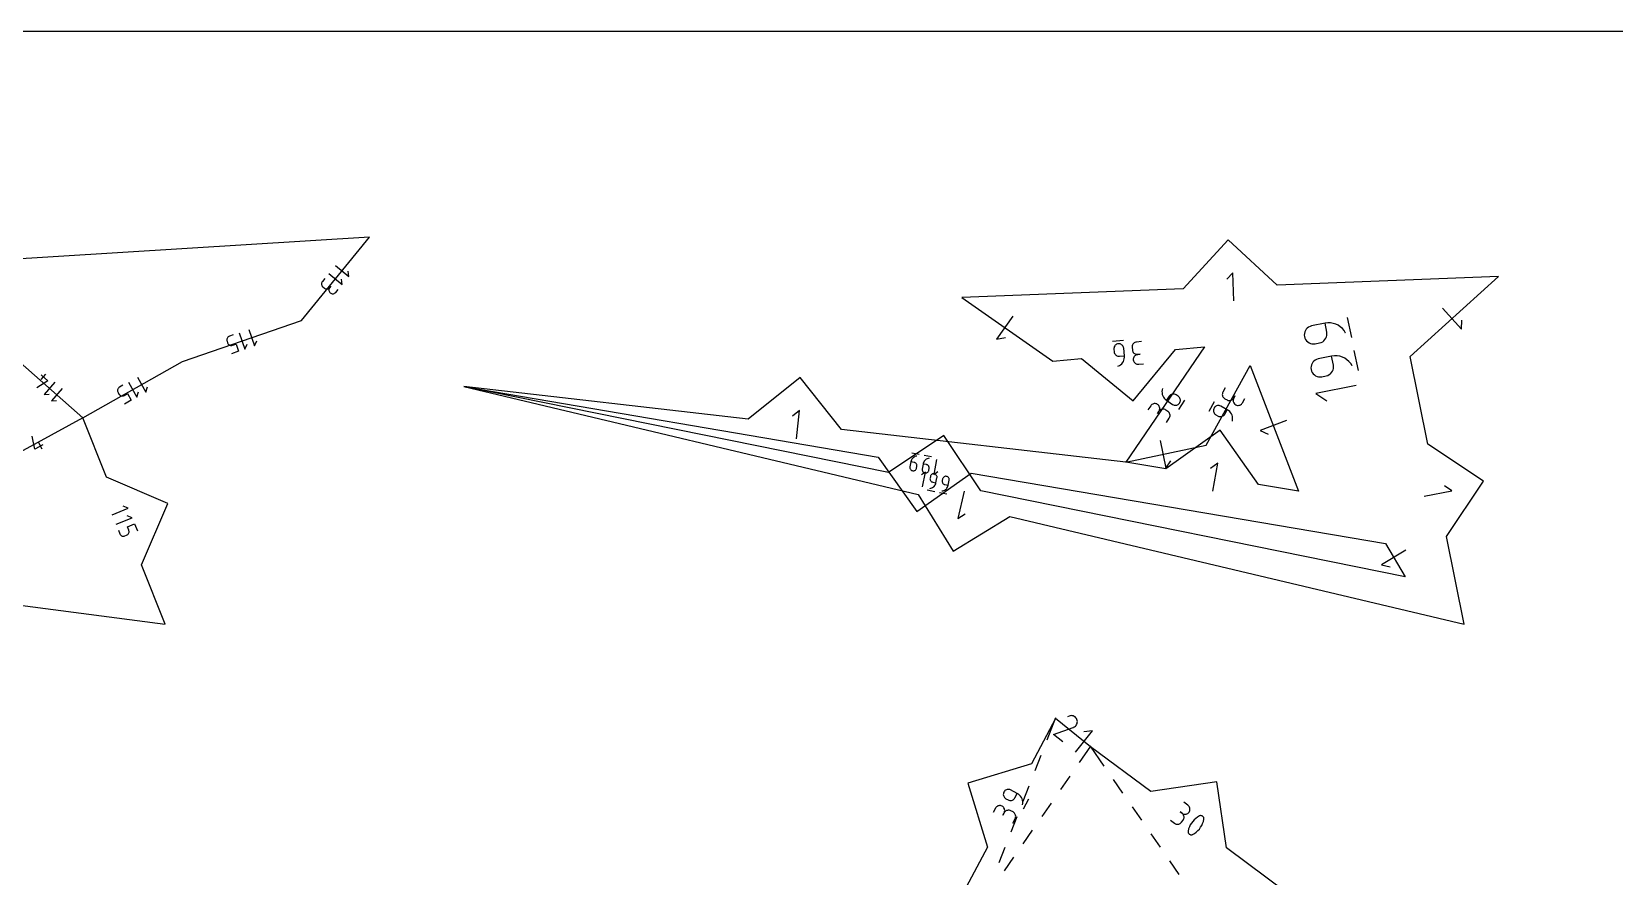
# Model space of a CAD drawing. Extents: x -2 to 214, y 3 to 282.
# Drawn here: x 47.7 to 101.1, y 254 to 282.4 of the extents above; entities that cross this region are included whole.
import ezdxf

# ---------------------------------------------------------------- set-up
doc = ezdxf.new("R2010")
doc.units = 0
doc.layers.add('Layer_1', color=7, linetype='CONTINUOUS')

msp = doc.modelspace()

# ---------------------------------------------------------------- linework, layer by layer
at = {"layer": 'Layer_1', "color": 5}
for points in [[(-1.511918, 3.023787), (214.388082, 3.023787), (214.388082, 282.423787), (-1.511918, 282.423787), (-1.511918, 3.023787)], [(56.841171, 272.689582), (59.136664, 275.494586), (34.006257, 273.942575)], [(96.029325, 262.456639), (95.433042, 265.411445), (96.675144, 267.281605), (94.804985, 268.523707), (94.208702, 271.478514), (97.176632, 274.177042), (89.724819, 273.885058), (88.076384, 275.409189), (86.552253, 273.76075), (79.100443, 273.468766), (82.15751, 271.317337), (83.132813, 271.41046), (84.86401, 269.981029), (86.293441, 271.712226), (87.268741, 271.805348), (84.623289, 267.924673), (87.330788, 268.488683), (88.817217, 271.171329), (90.443237, 266.937527), (89.098409, 267.165629), (87.798733, 268.996246), (85.968116, 267.69657), (84.623289, 267.924673), (75.044797, 269.014777), (73.646989, 270.771607), (71.890159, 269.373799), (62.311668, 270.463904), (76.274954, 268.086277), (77.573452, 266.25482), (79.404905, 267.553318), (93.368195, 265.175687), (94.037569, 264.062084), (79.730751, 266.948988), (78.488621, 268.81913), (76.618482, 267.577), (62.311668, 270.463904), (77.625952, 266.827068), (78.803697, 264.915729), (80.71504, 266.093474), (96.029325, 262.456639)], [(47.174711, 271.442922), (49.475605, 269.415131), (52.829544, 271.313717), (56.841171, 272.689582)], [(30.277713, 265.337168), (52.251775, 262.456639), (51.451954, 264.461401), (52.338174, 266.524149), (50.275426, 267.410369), (49.475605, 269.415131), (45.793635, 267.406813)], [(90.048337, 253.413893), (88.013751, 254.926413), (87.686843, 257.147548), (85.465704, 256.82064), (83.431115, 258.33316), (82.248205, 259.281607), (81.443812, 257.760761), (79.298288, 257.099676), (79.959376, 254.954152), (79.154983, 253.433306)]]:
    msp.add_lwpolyline(points, dxfattribs=at)
at = {"layer": 'Layer_1', "color": 1}
for points in [[(57.763956, 274.276066), (58.213766, 273.907957), (58.195562, 274.089817)], [(57.983829, 274.544745), (58.433645, 274.176639), (58.415442, 274.358496)], [(88.26289, 273.351161), (88.225594, 274.30293), (88.022299, 274.082988)], [(57.625936, 274.107389), (57.544197, 274.007504), (57.544197, 274.007504), (57.531109, 273.988221), (57.521937, 273.967513), (57.51661, 273.945902), (57.515199, 273.923899), (57.517315, 273.902013), (57.523172, 273.880768), (57.532661, 273.860671), (57.545714, 273.842241), (57.562295, 273.825989), (57.612308, 273.78506), (57.612308, 273.78506), (57.631534, 273.772032), (57.652172, 273.762877), (57.673762, 273.75755), (57.69574, 273.755998), (57.717612, 273.758185), (57.738885, 273.764055), (57.759028, 273.773566), (57.777514, 273.786668), (57.793812, 273.803312), (57.834738, 273.853326), (57.793812, 273.803312), (57.793812, 273.803312), (57.780724, 273.784026), (57.771552, 273.763318), (57.766225, 273.741696), (57.764814, 273.719679), (57.76693, 273.697775), (57.772822, 273.676496), (57.782347, 273.656363), (57.79547, 273.637881), (57.812121, 273.621568), (57.812121, 273.621568), (57.831312, 273.60854), (57.85195, 273.599386), (57.87354, 273.594059), (57.895518, 273.592507), (57.91739, 273.594694), (57.938663, 273.600567), (57.958806, 273.610078), (57.977292, 273.623177), (57.993625, 273.639825), (58.075368, 273.73971)], [(95.294009, 273.108982), (95.934784, 272.404238), (95.948965, 272.703408)], [(80.816559, 272.843404), (80.268374, 272.064464), (80.563445, 272.115814)], [(92.027481, 272.270892), (92.027481, 272.270892), (91.978028, 272.350503), (91.918723, 272.420773), (91.850827, 272.481098), (91.775618, 272.530892), (91.69436, 272.569557), (91.608328, 272.596502), (91.518786, 272.611132), (91.42701, 272.61286), (91.334262, 272.601081), (90.882156, 272.509846), (90.882156, 272.509846), (90.828978, 272.494069), (90.780813, 272.469805), (90.738346, 272.438077), (90.702257, 272.399899), (90.673237, 272.356292), (90.651961, 272.308275), (90.639113, 272.256872), (90.635381, 272.203098), (90.641448, 272.147973), (90.641448, 272.147973), (90.65721, 272.094926), (90.681492, 272.046867), (90.713263, 272.004484), (90.751497, 271.968466), (90.795168, 271.939492), (90.843248, 271.918251), (90.894708, 271.905428), (90.948517, 271.901706), (91.003656, 271.907774), (91.154384, 271.938194), (91.154384, 271.938194), (91.207558, 271.953981), (91.255709, 271.978277), (91.298155, 272.010051), (91.334219, 272.048271), (91.363221, 272.09191), (91.384483, 272.139937), (91.397321, 272.191323), (91.401057, 272.245033), (91.39501, 272.300045), (91.334262, 272.601081)], [(92.234875, 272.117077), (92.098093, 272.794897)], [(54.534837, 272.205815), (54.412744, 272.16394), (54.412744, 272.16394), (54.391507, 272.154457), (54.37281, 272.141697), (54.356899, 272.126133), (54.343988, 272.108226), (54.334321, 272.088442), (54.328113, 272.067244), (54.325643, 272.045103), (54.327054, 272.02248), (54.332628, 271.999842), (54.353477, 271.939019), (54.353477, 271.939019), (54.362967, 271.917743), (54.375738, 271.899046), (54.391295, 271.883146), (54.409181, 271.87027), (54.428936, 271.860639), (54.450103, 271.854469), (54.472187, 271.852), (54.494765, 271.853411), (54.517343, 271.858971), (54.639435, 271.900842), (54.723404, 271.656007), (54.479225, 271.572261)], [(54.740993, 272.276518), (54.929553, 271.726721), (55.009849, 271.890904)], [(55.06939, 272.389153), (55.257957, 271.839353), (55.338253, 272.003535)], [(84.548567, 272.019029), (84.173271, 271.983198)], [(84.357947, 271.148713), (84.357947, 271.148713), (84.403984, 271.171174), (84.445499, 271.199481), (84.482093, 271.232981), (84.513377, 271.271035), (84.538954, 271.312987), (84.558441, 271.358192), (84.571438, 271.406007), (84.577555, 271.455781), (84.576391, 271.50687), (84.552571, 271.756344), (84.552571, 271.756344), (84.547018, 271.786073), (84.536565, 271.813558), (84.521738, 271.838372), (84.503052, 271.860089), (84.481028, 271.878285), (84.456189, 271.89253), (84.429049, 271.902401), (84.400136, 271.907463), (84.369963, 271.907298), (84.369963, 271.907298), (84.340241, 271.901745), (84.312774, 271.891299), (84.287984, 271.876472), (84.266295, 271.857785), (84.248131, 271.835751), (84.233917, 271.810891), (84.224078, 271.78372), (84.219037, 271.754757), (84.219214, 271.724516), (84.227141, 271.641483), (84.227141, 271.641483), (84.23269, 271.611772), (84.243118, 271.584323), (84.257913, 271.559561), (84.276568, 271.537908), (84.298567, 271.519782), (84.323392, 271.5056), (84.350535, 271.495789), (84.379481, 271.490766), (84.409714, 271.490956), (84.576391, 271.50687)], [(85.151482, 271.981893), (84.984805, 271.965979), (84.984805, 271.965979), (84.955087, 271.960426), (84.927616, 271.949984), (84.902826, 271.935167), (84.881134, 271.916502), (84.86297, 271.894502), (84.848749, 271.869695), (84.838903, 271.842598), (84.833851, 271.813734), (84.834017, 271.783621), (84.841986, 271.700164), (84.841986, 271.700164), (84.847518, 271.670573), (84.857939, 271.643191), (84.872738, 271.61845), (84.891393, 271.596779), (84.913396, 271.578615), (84.938228, 271.564384), (84.965374, 271.554523), (84.994323, 271.549461), (85.024556, 271.549634), (85.108013, 271.557603), (85.024556, 271.549634), (85.024556, 271.549634), (84.994834, 271.544081), (84.967371, 271.533628), (84.942577, 271.518794), (84.920889, 271.5001), (84.902728, 271.478059), (84.888514, 271.453192), (84.878675, 271.426014), (84.873634, 271.397047), (84.873814, 271.366807), (84.873814, 271.366807), (84.879345, 271.337216), (84.88977, 271.309833), (84.904566, 271.285093), (84.92322, 271.263422), (84.945223, 271.245257), (84.970055, 271.231026), (84.997201, 271.221166), (85.02615, 271.216104), (85.056383, 271.216277), (85.223064, 271.23219)], [(92.251568, 271.16046), (92.251568, 271.16046), (92.202116, 271.240071), (92.142807, 271.310338), (92.074915, 271.370663), (91.999703, 271.420457), (91.918447, 271.459122), (91.832412, 271.486067), (91.742874, 271.500697), (91.651095, 271.502425), (91.55835, 271.490646), (91.106244, 271.399411), (91.106244, 271.399411), (91.053066, 271.383638), (91.004898, 271.359374), (90.962434, 271.327641), (90.926345, 271.289464), (90.897322, 271.245857), (90.876046, 271.19784), (90.863201, 271.146437), (90.859469, 271.092663), (90.865533, 271.037542), (90.865533, 271.037542), (90.881295, 270.984491), (90.905577, 270.936436), (90.937351, 270.894053), (90.975585, 270.858031), (91.019256, 270.829057), (91.067332, 270.807816), (91.118792, 270.794993), (91.172605, 270.791275), (91.227744, 270.797342), (91.378472, 270.827759), (91.378472, 270.827759), (91.431646, 270.843549), (91.479793, 270.867845), (91.522243, 270.899616), (91.558304, 270.93784), (91.587309, 270.981478), (91.608567, 271.029505), (91.621409, 271.080887), (91.625145, 271.134601), (91.619098, 271.18961), (91.55835, 271.490646)], [(92.458963, 271.006645), (92.32218, 271.684462)], [(48.067852, 270.857265), (48.294597, 270.657434), (47.924155, 270.419658)], [(48.215828, 270.888151), (48.055988, 270.706788)], [(48.52773, 270.61327), (48.167836, 270.204901), (48.338655, 270.215704)], [(50.819667, 270.509924), (50.707346, 270.446339), (50.707346, 270.446339), (50.688226, 270.433117), (50.672209, 270.417143), (50.659439, 270.398919), (50.650055, 270.378944), (50.644199, 270.357721), (50.642082, 270.335747), (50.643846, 270.313518), (50.649385, 270.29154), (50.659016, 270.270306), (50.690695, 270.214352), (50.690695, 270.214352), (50.703924, 270.195182), (50.719905, 270.179145), (50.738108, 270.166375), (50.758076, 270.157001), (50.779242, 270.151163), (50.801185, 270.148976), (50.823375, 270.150598), (50.845318, 270.156148), (50.866519, 270.165761), (50.978847, 270.229345), (51.106352, 270.004097), (50.881707, 269.876931)], [(51.009331, 270.617288), (51.29566, 270.111472), (51.344442, 270.287607)], [(51.311464, 270.788318), (51.597796, 270.282502), (51.646571, 270.458637)], [(87.975122, 270.429374), (87.893976, 270.282918), (87.893976, 270.282918), (87.881742, 270.255268), (87.87482, 270.22671), (87.873021, 270.197885), (87.876161, 270.16944), (87.884028, 270.142015), (87.896442, 270.116259), (87.91322, 270.092813), (87.934168, 270.072321), (87.959095, 270.055426), (88.032427, 270.014793), (88.032427, 270.014793), (88.059958, 270.002619), (88.088434, 269.995729), (88.117207, 269.99393), (88.145627, 269.997069), (88.173055, 270.004936), (88.198833, 270.017368), (88.222321, 270.034178), (88.24287, 270.055186), (88.259828, 270.080219), (88.300461, 270.153548), (88.259828, 270.080219), (88.259828, 270.080219), (88.247597, 270.052568), (88.240679, 270.024004), (88.23888, 269.995172), (88.24202, 269.966713), (88.249925, 269.939267), (88.262393, 269.913482), (88.279241, 269.889994), (88.300277, 269.869452), (88.325321, 269.852494), (88.325321, 269.852494), (88.352852, 269.840323), (88.381328, 269.83343), (88.410101, 269.831631), (88.43852, 269.834771), (88.465945, 269.842641), (88.491726, 269.855069), (88.515214, 269.871879), (88.53576, 269.892891), (88.552722, 269.91792), (88.633871, 270.064376)], [(92.384481, 270.501831), (91.028844, 270.228262), (91.391122, 269.987724)], [(48.771654, 270.398301), (48.411761, 269.989933), (48.582576, 270.000735)], [(85.989191, 269.25908), (86.083507, 269.397428), (86.083507, 269.397428), (86.098235, 269.42383), (86.107764, 269.451629), (86.112219, 269.480165), (86.111725, 269.508776), (86.106423, 269.536807), (86.096436, 269.563601), (86.081894, 269.588496), (86.062926, 269.610831), (86.039663, 269.629955), (85.970388, 269.677178), (85.970388, 269.677178), (85.944099, 269.691836), (85.916378, 269.701325), (85.887895, 269.705763), (85.859302, 269.705269), (85.83127, 269.699964), (85.804452, 269.689966), (85.779518, 269.675393), (85.75712, 269.656367), (85.737922, 269.633006), (85.690703, 269.563735), (85.737922, 269.633006), (85.737922, 269.633006), (85.752654, 269.659412), (85.762172, 269.687214), (85.766613, 269.715761), (85.766119, 269.744389), (85.760782, 269.772445), (85.750745, 269.799271), (85.736133, 269.824212), (85.717083, 269.846606), (85.693708, 269.865801), (85.693708, 269.865801), (85.667419, 269.880462), (85.639702, 269.889949), (85.611215, 269.89439), (85.582626, 269.893896), (85.55459, 269.88859), (85.527776, 269.878593), (85.502838, 269.864019), (85.48044, 269.844994), (85.461245, 269.821633), (85.366934, 269.683288)], [(85.855753, 270.401917), (85.855753, 270.401917), (85.843597, 270.352154), (85.838823, 270.302138), (85.841187, 270.252579), (85.850451, 270.204199), (85.866358, 270.15771), (85.888667, 270.113828), (85.91713, 270.073266), (85.951494, 270.036743), (85.991516, 270.004972), (86.198586, 269.863811), (86.198586, 269.863811), (86.224999, 269.849079), (86.252815, 269.839547), (86.281376, 269.835088), (86.310025, 269.835582), (86.338096, 269.840888), (86.364928, 269.850885), (86.389869, 269.865445), (86.412246, 269.884442), (86.431405, 269.907753), (86.431405, 269.907753), (86.446137, 269.934155), (86.455659, 269.961958), (86.460104, 269.990497), (86.45961, 270.019125), (86.45428, 270.047175), (86.444247, 270.073996), (86.429642, 270.098934), (86.410592, 270.121325), (86.387224, 270.14052), (86.318305, 270.187502), (86.318305, 270.187502), (86.29191, 270.202231), (86.264136, 270.211759), (86.235635, 270.216208), (86.207056, 270.215714), (86.179056, 270.210384), (86.152281, 270.200358), (86.127385, 270.185756), (86.105019, 270.166706), (86.085838, 270.143338), (85.991527, 270.004989)], [(86.403169, 269.698976), (86.615524, 270.010486)], [(87.603485, 269.953173), (87.420764, 269.623404)], [(73.518733, 268.709131), (73.62644, 269.655521), (73.392093, 269.469014)], [(88.213399, 269.303713), (88.213399, 269.303713), (88.220913, 269.354386), (88.221051, 269.404629), (88.214122, 269.453756), (88.200434, 269.501078), (88.180305, 269.545902), (88.154044, 269.58754), (88.121966, 269.625302), (88.084377, 269.658502), (88.041596, 269.686445), (87.822384, 269.807907), (87.822384, 269.807907), (87.794729, 269.820141), (87.766151, 269.827066), (87.737297, 269.828865), (87.708821, 269.825725), (87.681361, 269.817855), (87.655558, 269.805426), (87.632074, 269.788627), (87.611542, 269.767648), (87.594613, 269.742671), (87.594613, 269.742671), (87.582378, 269.71502), (87.57546, 269.686459), (87.573661, 269.65763), (87.576801, 269.629172), (87.584696, 269.601733), (87.59716, 269.575952), (87.614001, 269.552467), (87.635034, 269.531928), (87.660074, 269.51497), (87.733032, 269.474546), (87.733032, 269.474546), (87.760676, 269.462311), (87.789208, 269.455386), (87.817998, 269.453587), (87.846408, 269.456727), (87.873797, 269.464615), (87.899532, 269.477068), (87.922975, 269.493903), (87.943489, 269.514932), (87.960433, 269.539968), (88.041586, 269.686427)], [(90.036886, 269.323931), (89.14771, 268.982435), (89.421359, 268.860698)], [(48.125037, 268.506294), (47.859706, 268.361571), (47.762968, 268.790996)], [(48.103451, 268.356678), (47.987691, 268.568909)], [(85.77635, 268.651346), (85.9706, 267.718866), (86.134709, 267.969409)], [(77.581654, 268.123431), (77.581654, 268.123431), (77.547572, 268.116944), (77.515406, 268.10581), (77.485532, 268.090387), (77.458319, 268.071037), (77.43415, 268.048113), (77.413393, 268.021983), (77.396421, 267.993002), (77.383611, 267.961528), (77.375335, 267.927922), (77.346676, 267.759612), (77.346676, 267.759612), (77.345053, 267.739144), (77.347028, 267.719279), (77.352334, 267.700384), (77.36072, 267.682837), (77.37192, 267.667008), (77.385675, 267.65327), (77.401723, 267.641989), (77.419799, 267.633543), (77.439647, 267.628301), (77.439647, 267.628301), (77.460069, 267.626678), (77.479902, 267.628654), (77.498769, 267.633988), (77.516302, 267.642398), (77.532124, 267.653627), (77.545857, 267.667406), (77.557136, 267.683475), (77.565585, 267.701569), (77.570827, 267.721424), (77.58038, 267.777536), (77.58038, 267.777536), (77.582003, 267.798005), (77.580028, 267.817869), (77.574701, 267.836761), (77.566301, 267.854308), (77.555086, 267.870133), (77.541328, 267.883871), (77.525283, 267.895142), (77.507228, 267.90358), (77.487423, 267.908816), (77.375353, 267.927897)], [(77.662387, 268.174598), (77.410049, 268.217563)], [(77.995049, 268.053038), (77.995049, 268.053038), (77.960964, 268.046554), (77.928801, 268.03542), (77.898925, 268.019997), (77.871715, 268.000644), (77.847542, 267.977724), (77.826785, 267.95159), (77.809816, 267.922609), (77.797004, 267.891138), (77.788731, 267.857532), (77.760068, 267.689222), (77.760068, 267.689222), (77.758445, 267.668754), (77.76042, 267.648885), (77.76573, 267.629994), (77.774115, 267.612447), (77.785312, 267.596618), (77.799067, 267.582877), (77.815115, 267.571599), (77.833191, 267.563153), (77.853042, 267.557911), (77.853042, 267.557911), (77.873461, 267.556288), (77.893294, 267.558264), (77.912164, 267.563598), (77.929697, 267.572012), (77.945516, 267.58324), (77.959253, 267.59702), (77.970531, 267.613089), (77.978977, 267.631179), (77.984219, 267.651034), (77.993776, 267.707147), (77.993776, 267.707147), (77.995399, 267.727618), (77.993423, 267.747483), (77.988096, 267.766374), (77.979693, 267.783918), (77.968482, 267.799744), (77.95472, 267.813481), (77.938679, 267.824756), (77.920624, 267.833194), (77.900815, 267.838429), (77.788749, 267.857511)], [(78.075783, 268.104205), (77.823444, 268.147173)], [(78.240241, 268.011287), (78.154307, 267.50661), (78.285615, 267.599733)], [(87.557917, 266.943866), (87.717203, 267.882953), (87.47301, 267.709535)], [(77.768661, 267.083781), (77.869923, 267.585608), (77.735842, 267.496524)], [(78.01247, 267.034583), (78.01247, 267.034583), (78.046735, 267.040026), (78.079226, 267.050179), (78.109554, 267.064682), (78.137342, 267.083199), (78.162199, 267.105371), (78.183743, 267.130859), (78.20159, 267.159311), (78.215352, 267.19038), (78.224648, 267.223718), (78.258416, 267.391079), (78.258416, 267.391079), (78.260673, 267.411487), (78.259298, 267.431405), (78.254567, 267.450451), (78.246721, 267.468245), (78.236007, 267.484406), (78.222679, 267.49856), (78.206984, 267.510321), (78.189169, 267.519314), (78.169491, 267.525159), (78.169491, 267.525159), (78.149129, 267.527382), (78.129246, 267.526006), (78.110221, 267.521247), (78.092444, 267.513373), (78.076287, 267.502631), (78.062137, 267.489275), (78.050376, 267.473558), (78.04138, 267.455732), (78.035538, 267.436047), (78.024277, 267.380249), (78.024277, 267.380249), (78.022019, 267.35984), (78.023395, 267.339923), (78.028144, 267.32088), (78.036007, 267.303086), (78.046735, 267.286925), (78.06007, 267.272778), (78.075761, 267.26102), (78.093552, 267.252035), (78.113188, 267.2462), (78.224627, 267.223714)], [(78.42353, 266.951638), (78.42353, 266.951638), (78.457795, 266.957081), (78.490286, 266.96723), (78.520614, 266.981737), (78.548403, 267.00025), (78.573259, 267.022426), (78.594803, 267.047914), (78.612647, 267.076366), (78.626412, 267.107435), (78.635708, 267.140772), (78.669476, 267.308134), (78.669476, 267.308134), (78.671734, 267.328542), (78.670358, 267.34846), (78.665627, 267.367503), (78.657781, 267.385297), (78.647067, 267.401461), (78.633736, 267.415615), (78.618041, 267.427376), (78.600229, 267.436368), (78.580551, 267.442214), (78.580551, 267.442214), (78.560189, 267.444437), (78.540303, 267.443061), (78.521281, 267.438302), (78.503501, 267.430428), (78.487347, 267.419686), (78.473197, 267.406329), (78.461432, 267.390613), (78.45244, 267.372787), (78.446594, 267.353102), (78.435337, 267.297303), (78.435337, 267.297303), (78.433079, 267.276895), (78.434455, 267.256977), (78.439204, 267.237931), (78.447067, 267.22014), (78.457795, 267.20398), (78.47113, 267.18983), (78.486818, 267.178075), (78.504609, 267.16909), (78.524248, 267.163255), (78.635687, 267.140769)], [(77.930216, 266.985899), (78.181133, 266.935269)], [(78.341276, 266.902951), (78.592189, 266.85232)], [(79.177613, 266.948078), (78.957533, 266.021352), (79.212496, 266.178504)], [(94.673099, 266.769671), (95.606778, 266.958086), (95.357262, 267.123758)], [(50.465143, 266.150575), (51.005002, 266.365956), (50.83707, 266.438078)], [(50.593798, 265.828111), (51.133653, 266.043492), (50.965721, 266.115614)], [(50.674559, 265.62568), (50.722385, 265.505799), (50.722385, 265.505799), (50.732898, 265.485052), (50.74655, 265.467015), (50.762884, 265.451888), (50.781405, 265.439876), (50.801654, 265.43119), (50.823138, 265.426033), (50.845363, 265.424611), (50.867906, 265.42713), (50.890237, 265.433797), (50.949955, 265.457624), (50.949955, 265.457624), (50.970734, 265.468158), (50.988796, 265.481824), (51.003895, 265.498144), (51.015889, 265.516644), (51.024532, 265.536851), (51.029647, 265.558292), (51.031059, 265.580493), (51.028589, 265.602975), (51.021922, 265.625267), (50.974096, 265.745148), (51.214503, 265.841062), (51.310159, 265.6013)], [(94.056567, 264.954912), (93.240196, 264.464202), (93.530829, 264.391833)], [(82.25634, 259.302297), (81.960529, 258.548475)], [(82.498928, 258.49457), (82.182067, 258.74863), (82.852789, 258.985228), (82.852789, 258.985228), (82.853494, 258.985383), (82.8542, 258.985549), (82.854906, 258.985732), (82.855611, 258.985937), (82.856317, 258.986162), (82.857022, 258.986409), (82.857728, 258.986681), (82.858433, 258.986981), (82.859139, 258.987309), (82.859139, 258.987309), (82.892053, 259.003572), (82.920699, 259.024809), (82.944758, 259.05028), (82.963914, 259.079243), (82.977849, 259.110958), (82.98628, 259.144648), (82.988749, 259.179608), (82.985186, 259.215048), (82.975167, 259.250255), (82.975167, 259.250255), (82.958693, 259.283028), (82.937314, 259.311603), (82.911773, 259.335628), (82.882775, 259.354748), (82.85106, 259.368683), (82.81737, 259.377079), (82.78241, 259.379548), (82.746934, 259.37588), (82.71165, 259.36572), (82.658849, 259.342507)], [(82.925168, 258.152827), (83.497212, 258.866285), (83.211391, 258.834817)], [(83.062642, 257.801789), (83.443794, 258.351427)], [(83.418517, 258.351438), (83.88357, 257.67984)], [(81.757883, 258.032061), (81.555237, 257.51564)], [(82.430394, 256.890049), (82.746518, 257.345922)], [(84.199395, 257.223766), (84.515219, 256.767684)], [(81.140028, 256.380013), (81.140028, 256.380013), (81.146625, 256.430683), (81.145919, 256.480809), (81.138088, 256.529704), (81.123518, 256.57668), (81.102598, 256.621045), (81.075576, 256.662119), (81.042838, 256.699199), (81.004702, 256.73162), (80.961494, 256.758678), (80.739213, 256.876244), (80.739213, 256.876244), (80.711308, 256.887957), (80.682592, 256.894342), (80.653699, 256.895753), (80.625301, 256.892084), (80.597996, 256.883688), (80.572454, 256.870776), (80.549277, 256.853526), (80.529133, 256.832112), (80.512659, 256.806747), (80.512659, 256.806747), (80.500982, 256.778913), (80.494632, 256.750232), (80.493573, 256.721375), (80.497278, 256.692976), (80.505709, 256.665671), (80.518656, 256.640095), (80.535942, 256.616917), (80.557356, 256.596774), (80.58272, 256.580299), (80.656832, 256.541106), (80.656832, 256.541106), (80.684737, 256.529393), (80.713453, 256.523043), (80.742345, 256.521632), (80.770744, 256.525301), (80.798049, 256.533697), (80.82359, 256.546609), (80.846732, 256.56386), (80.86684, 256.585238), (80.88328, 256.610532), (80.961565, 256.758544)], [(81.352591, 256.999226), (81.149941, 256.482805)], [(81.174452, 256.243506), (81.350718, 256.576771)], [(80.812149, 255.760158), (80.890434, 255.908169), (80.890434, 255.908169), (80.902111, 255.936039), (80.908496, 255.96472), (80.909908, 255.993577), (80.906239, 256.021975), (80.897843, 256.049245), (80.884931, 256.074751), (80.867715, 256.097858), (80.846372, 256.117931), (80.821113, 256.134335), (80.747002, 256.173536), (80.747002, 256.173536), (80.719238, 256.185177), (80.690628, 256.191527), (80.661806, 256.192939), (80.633443, 256.18927), (80.606173, 256.180874), (80.580632, 256.167927), (80.55749, 256.150676), (80.537346, 256.129262), (80.520871, 256.103897), (80.481674, 256.029789), (80.520871, 256.103897), (80.520871, 256.103897), (80.532548, 256.131767), (80.538898, 256.160448), (80.539957, 256.189305), (80.536252, 256.217704), (80.527821, 256.244973), (80.514839, 256.270514), (80.497553, 256.293657), (80.476104, 256.3138), (80.450739, 256.330275), (80.450739, 256.330275), (80.422975, 256.341917), (80.394365, 256.348267), (80.365579, 256.349325), (80.337215, 256.345656), (80.309945, 256.33726), (80.284404, 256.324313), (80.261262, 256.307062), (80.241119, 256.285649), (80.224644, 256.260284), (80.146359, 256.112272)], [(81.798142, 255.978309), (82.114266, 256.434182)], [(84.831036, 256.311599), (85.14686, 255.855524)], [(86.132211, 255.854738), (86.266796, 255.75469), (86.266796, 255.75469), (86.292619, 255.73885), (86.32003, 255.728161), (86.348393, 255.722552), (86.377039, 255.721846), (86.405296, 255.726009), (86.432531, 255.734899), (86.458037, 255.748446), (86.481179, 255.766508), (86.501287, 255.789015), (86.551382, 255.856399), (86.551382, 255.856399), (86.567116, 255.882117), (86.577769, 255.909457), (86.583379, 255.937785), (86.584084, 255.966431), (86.579921, 255.994688), (86.571031, 256.021922), (86.557485, 256.047464), (86.539352, 256.070641), (86.516774, 256.09082), (86.44939, 256.140914), (86.516774, 256.09082), (86.516774, 256.09082), (86.542597, 256.075016), (86.570044, 256.064362), (86.598442, 256.058752), (86.627123, 256.058047), (86.655416, 256.062245), (86.68265, 256.071206), (86.708227, 256.084787), (86.731404, 256.102956), (86.751583, 256.125569), (86.751583, 256.125569), (86.767317, 256.151286), (86.777936, 256.178626), (86.783545, 256.206954), (86.78425, 256.2356), (86.780087, 256.263857), (86.771162, 256.291092), (86.757616, 256.316633), (86.739483, 256.339846), (86.716905, 256.360025), (86.58232, 256.460072)], [(80.947295, 255.966392), (80.744649, 255.449971)], [(81.165887, 255.066568), (81.482011, 255.522442)], [(86.73193, 255.42129), (86.73193, 255.42129), (86.74209, 255.405556), (86.754578, 255.392186), (86.769007, 255.381356), (86.784952, 255.373171), (86.801991, 255.367774), (86.819771, 255.365304), (86.837834, 255.36601), (86.85579, 255.369785), (86.873253, 255.376911), (86.873253, 255.376911), (86.937218, 255.414199), (86.996527, 255.457407), (87.050841, 255.506091), (87.099824, 255.559798), (87.143152, 255.618073), (87.180483, 255.680483), (87.211492, 255.746569), (87.235834, 255.815886), (87.253191, 255.887987), (87.253191, 255.887987), (87.254249, 255.895713), (87.254955, 255.903509), (87.254944, 255.911305), (87.254238, 255.919067), (87.25318, 255.926722), (87.251416, 255.934271), (87.2493, 255.941644), (87.246477, 255.948806), (87.243302, 255.95572), (87.243302, 255.95572), (87.233107, 255.971666), (87.220583, 255.985177), (87.206155, 255.996113), (87.190209, 256.004368), (87.173135, 256.009801), (87.155355, 256.01227), (87.137257, 256.011565), (87.119266, 256.00772), (87.101768, 256.000523), (87.101768, 256.000523), (87.037922, 255.96316), (86.978705, 255.919899), (86.924455, 255.871177), (86.875496, 255.817456), (86.832168, 255.759174), (86.794805, 255.696785), (86.763726, 255.630738), (86.739278, 255.56147), (86.721816, 255.489443), (86.721816, 255.489443), (86.720757, 255.481717), (86.720052, 255.473992), (86.720059, 255.46623), (86.720764, 255.458505), (86.721823, 255.450849), (86.723587, 255.443265), (86.725703, 255.435786), (86.728525, 255.428448), (86.732053, 255.421251)], [(85.462685, 255.399443), (85.778509, 254.943364)], [(80.542003, 254.933557), (80.339353, 254.417136)], [(80.533635, 254.154832), (80.849762, 254.610702)], [(86.094326, 254.487283), (86.410151, 254.031205)]]:
    msp.add_lwpolyline(points, dxfattribs=at)

doc.saveas('drawing.dxf')
